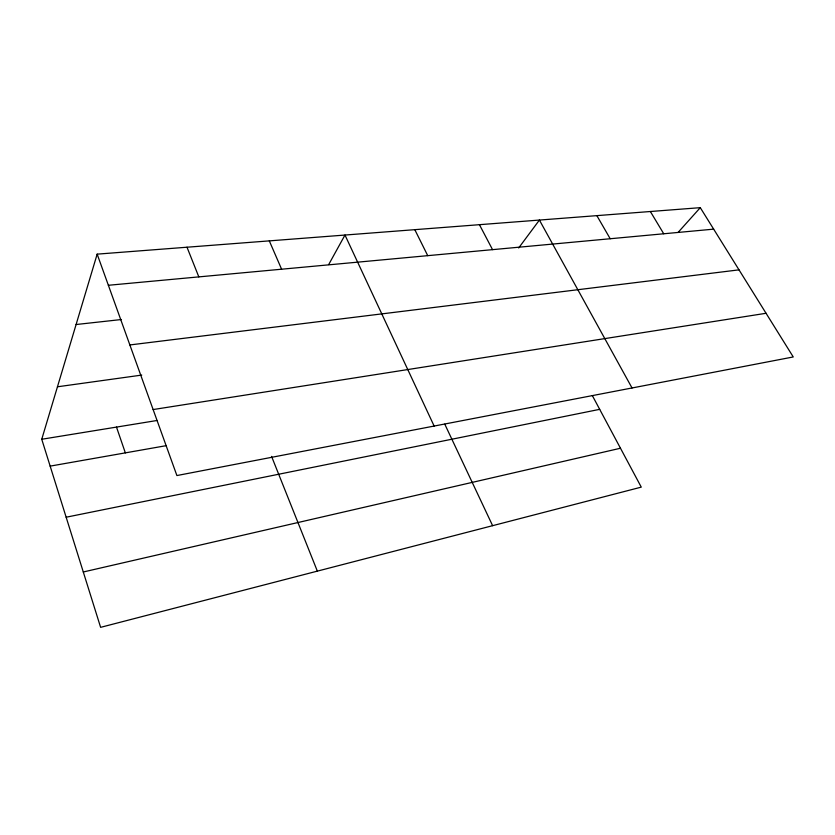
<?xml version="1.0" encoding="UTF-8"?>
<svg xmlns="http://www.w3.org/2000/svg" width="835" height="835" viewBox="0 0 835 835"><rect width="100%" height="100%" fill="white"/><g stroke="black" fill="none" stroke-linecap="round" stroke-linejoin="round"><path stroke-width="1.25" d="M592.349 395.602L641.27 487.129L100.618 627.335L41.75 439.262L97.163 254.143L700.283 207.665L793.25 356.952L176.895 475.553L97.163 254.143M328.687 264.58L344.98 235.042L434.137 426.048M518.681 247.964L539.41 220.064L632.032 387.972M678.26 232.234L700.283 207.665M83.291 571.985L620.478 448.238M66.153 517.22L599.697 409.338M50.152 466.128L166.061 445.692M41.75 439.262L157.001 420.496M153.129 409.557L766.06 313.282M57.458 386.793L141.752 375.082M129.863 344.949L739.017 269.851M76.1 324.523L121.461 319.523M108.373 285.278L713.664 229.145M650.361 211.505L663.731 233.769M596.858 215.628L610.197 238.737M479.426 224.678L492.546 249.644M414.807 229.667L427.729 255.656M444.773 424.159L492.619 525.685M269.308 240.877L281.604 269.214M271.563 456.39L317.352 571.14M186.998 247.223L198.824 276.886M116.493 427.092L125.344 452.873"/></g></svg>
